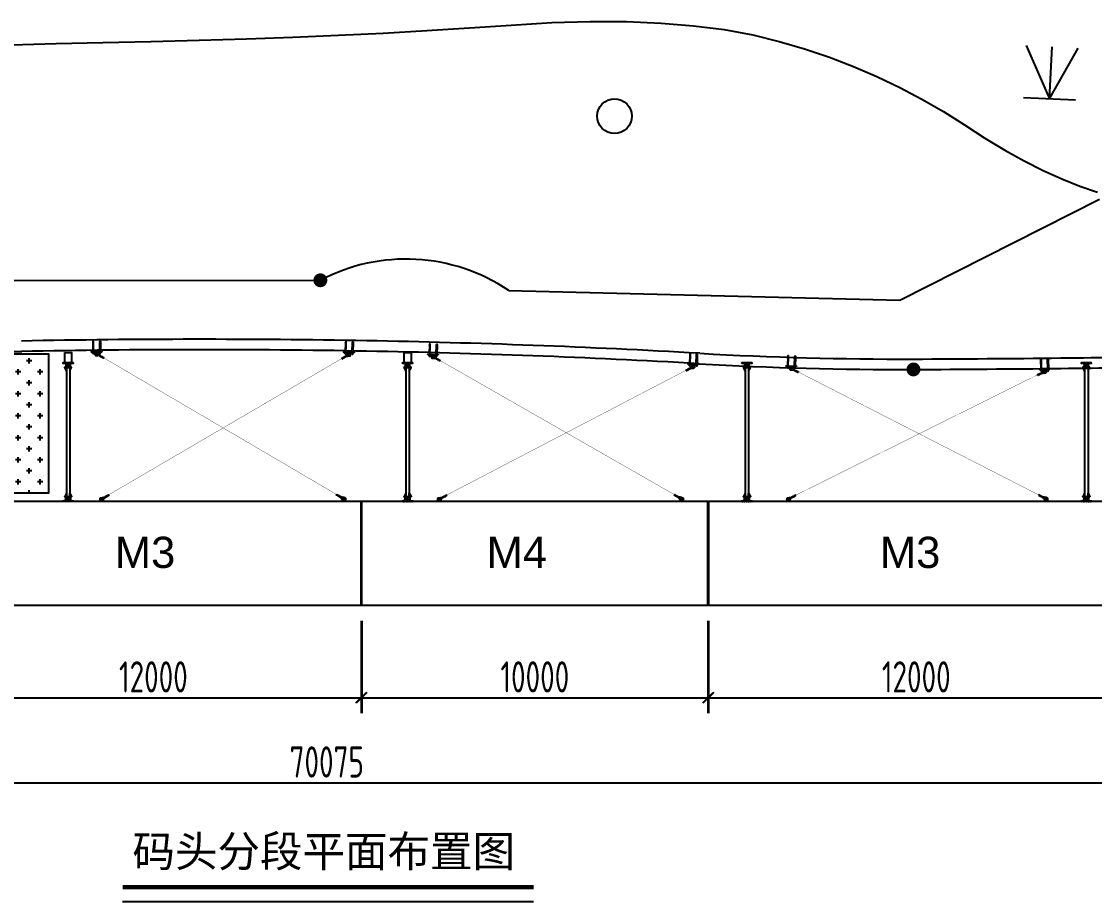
# Model space of a CAD drawing. Header units: millimetres. Extents: x 4 to 2106212, y -117026 to 198097.
# Drawn here: x 947622 to 978609, y 115255 to 140655 of the extents above; entities that cross this region are included whole.
import ezdxf
from ezdxf.enums import TextEntityAlignment as Align

# ---------------------------------------------------------------- set-up
doc = ezdxf.new("R2010")
doc.units = ezdxf.units.MM
for name, pattern in [('CENTER', [0.6, 0.375, -0.075, 0.075, -0.075]), ('DASHDOT2', [12.7, 6.35, -3.175, 0, -3.175]), ('DASHED2', [0.375, 0.25, -0.125])]:
    doc.linetypes.add(name, pattern=pattern)
for name, color, linetype in [('0 @ 1', 7, 'Continuous'), ('BS-Annectent', 115, 'Continuous'), ('HR-dimension', 9, 'Continuous'), ('HR-pontoon', 161, 'Continuous'), ('STEEL', 34, 'Continuous'), ('粗实线', 7, 'Continuous')]:
    doc.layers.add(name, color=color, linetype=linetype)
doc.layers.add('扣板', color=7, linetype='Continuous', lineweight=9)
doc.layers.add('文本', color=3, linetype='Continuous', lineweight=13)
doc.styles.add('Arial', font='arial.ttf')
doc.styles.add('hztxt', font='ros1.shx', dxfattribs={"width": 0.8, "bigfont": 'hztxt.shx'})
doc.linetypes.add('10422', pattern='A,2,[150,AAA.SHX,S=1,R=0,X=0,Y=1],2,[177,AAA.SHX,S=1,R=0,X=0,Y=0.8],1e-09', length=4)
doc.linetypes.add('444', pattern='A,4.5,[145,AAA.SHX,S=1,R=0,X=0,Y=1],4.5,-0.5,[146,AAA.SHX,S=1,R=0,X=0,Y=0],-0.5', length=10)
doc.dimstyles.new('DIM-300', dxfattribs={"dimscale": 300, "dimtxt": 3, "dimasz": 1, "dimexe": 1.5, "dimexo": 1.5, "dimgap": 0.5, "dimtad": 1, "dimdec": 0, "dimzin": 0, "dimdsep": 46, "dimtxsty": 'hztxt', "dimblk": 'OBLIQUE', "dimcen": 0, "dimdle": 1.5, "dimclrd": 9, "dimclre": 9, "dimclrt": 6, "dimadec": 0, "dimazin": 0, "dimtfac": 1, "dimtdec": 0, "dimtix": 1, "dimtofl": 0, "dimtmove": 2, "dimatfit": 0, "dimfxl": 5, "dimtolj": 1, "dimtzin": 0, "dimarcsym": 0})
pattern_1 = [(40.81217054, (-573818.8873, 176698.6793), (-1.452584633, 1.682112997), []), (130.81217054, (-573818.8873, 176698.6793), (-4.5872822625, 1.911641361), [5.55625, -3.33375])]
pattern_2 = [(40.81217054, (-578777.1463, 176555.198), (-1.452584633, 1.682112997), []), (130.81217054, (-578777.1463, 176555.198), (-4.5872822625, 1.911641361), [5.55625, -3.33375])]
pattern_3 = [(225, (43212.285, 45564.743), (4.49012806, -4.49012806), []), (225, (43207.795, 45564.743), (4.49012806, -4.49012806), [7.9375, -1.5875, 0, -1.5875])]
pattern_4 = [(225, (-344287.005, -129412.7357), (4.49012806, -4.49012806), []), (225, (-344291.495, -129412.7357), (4.49012806, -4.49012806), [7.9375, -1.5875, 0, -1.5875])]

# ---------------------------------------------------------------- blocks, each defined once
blk = doc.blocks.new('_Oblique')
at = {"color": 0, "linetype": 'ByBlock', "lineweight": -2}
blk.add_line((-0.5, -0.5), (0.5, 0.5), dxfattribs=at)
blk = doc.blocks.new('*D59')
at = {"color": 9, "lineweight": -2, "transparency": 16777216}
for p, q in [((945431, 123355), (945431, 120688)), ((957431, 123355), (957431, 120688)), ((944981, 121138), (957881, 121138))]:
    blk.add_line(p, q, dxfattribs=at)
at = {"layer": 'Defpoints', "color": 0, "transparency": 16777216}
for p in [(945431, 123805), (957431, 123805), (957431, 121138)]:
    blk.add_point(p, dxfattribs=at)
at = {"color": 9, "lineweight": -2, "transparency": 16777216, "xscale": 300, "yscale": 300, "zscale": 300, "rotation": 180}
blk.add_blockref('_Oblique', (945431, 121138), dxfattribs=at)
at = {"color": 9, "lineweight": -2, "transparency": 16777216, "xscale": 300, "yscale": 300, "zscale": 300}
blk.add_blockref('_Oblique', (957431, 121138), dxfattribs=at)
at = {"color": 6, "transparency": 16777216, "insert": (951431, 121738), "char_height": 900, "attachment_point": 5, "style": 'hztxt'}
blk.add_mtext('\\A1;12000', dxfattribs=at)
blk = doc.blocks.new('*D60')
at = {"color": 9, "lineweight": -2, "transparency": 16777216}
for p, q in [((957446, 123355), (957446, 120688)), ((967446, 123355), (967446, 120688)), ((956996, 121138), (967896, 121138))]:
    blk.add_line(p, q, dxfattribs=at)
at = {"layer": 'Defpoints', "color": 0, "transparency": 16777216}
for p in [(957446, 123805), (967446, 123805), (967446, 121138)]:
    blk.add_point(p, dxfattribs=at)
at = {"color": 9, "lineweight": -2, "transparency": 16777216, "xscale": 300, "yscale": 300, "zscale": 300, "rotation": 180}
blk.add_blockref('_Oblique', (957446, 121138), dxfattribs=at)
at = {"color": 9, "lineweight": -2, "transparency": 16777216, "xscale": 300, "yscale": 300, "zscale": 300}
blk.add_blockref('_Oblique', (967446, 121138), dxfattribs=at)
at = {"color": 6, "transparency": 16777216, "insert": (962446, 121738), "char_height": 900, "attachment_point": 5, "style": 'hztxt'}
blk.add_mtext('\\A1;10000', dxfattribs=at)
blk = doc.blocks.new('*D61')
at = {"color": 9, "lineweight": -2, "transparency": 16777216}
for p, q in [((967461, 123355), (967461, 120688)), ((979461, 123355), (979461, 120688)), ((967011, 121138), (979911, 121138))]:
    blk.add_line(p, q, dxfattribs=at)
at = {"layer": 'Defpoints', "color": 0, "transparency": 16777216}
for p in [(967461, 123805), (979461, 123805), (979461, 121138)]:
    blk.add_point(p, dxfattribs=at)
at = {"color": 9, "lineweight": -2, "transparency": 16777216, "xscale": 300, "yscale": 300, "zscale": 300, "rotation": 180}
blk.add_blockref('_Oblique', (967461, 121138), dxfattribs=at)
at = {"color": 9, "lineweight": -2, "transparency": 16777216, "xscale": 300, "yscale": 300, "zscale": 300}
blk.add_blockref('_Oblique', (979461, 121138), dxfattribs=at)
at = {"color": 6, "transparency": 16777216, "insert": (973461, 121738), "char_height": 900, "attachment_point": 5, "style": 'hztxt'}
blk.add_mtext('\\A1;12000', dxfattribs=at)
blk = doc.blocks.new('*D522')
at = {"color": 9, "lineweight": -2, "transparency": 16777216}
for p, q in [((921401, 123355), (921401, 118233)), ((991476, 123355), (991476, 118233)), ((920951, 118683), (991926, 118683))]:
    blk.add_line(p, q, dxfattribs=at)
at = {"layer": 'Defpoints', "color": 0, "transparency": 16777216}
for p in [(921401, 123805), (991476, 123805), (991476, 118683)]:
    blk.add_point(p, dxfattribs=at)
at = {"color": 9, "lineweight": -2, "transparency": 16777216, "xscale": 300, "yscale": 300, "zscale": 300, "rotation": 180}
blk.add_blockref('_Oblique', (921401, 118683), dxfattribs=at)
at = {"color": 9, "lineweight": -2, "transparency": 16777216, "xscale": 300, "yscale": 300, "zscale": 300}
blk.add_blockref('_Oblique', (991476, 118683), dxfattribs=at)
at = {"color": 6, "transparency": 16777216, "insert": (956438, 119283), "char_height": 900, "attachment_point": 5, "style": 'hztxt'}
blk.add_mtext('\\A1;70075', dxfattribs=at)
blk = doc.blocks.new('*U577')
h = blk.add_hatch()
h.set_pattern_fill('CROSS', color=252, scale=50, angle=90)
h.set_pattern_definition([(90, (-479955.5, -94961.22), (-317.5, 317.5), [158.75, -476.25]), (180, (-479876.12, -94881.85), (-317.5, -317.5), [158.75, -476.25])])
h.paths.add_polyline_path([(1500, 2000), (-1500, 2000), (-1500, -2000), (1500, -2000)])
at = {"layer": 'HR-pontoon'}
blk.add_lwpolyline([(-1500, -2000), (1500, -2000), (1500, 2000), (-1500, 2000)], close=True, dxfattribs=at)
blk = doc.blocks.new('*U578')
at = {"color": 0, "linetype": 'ByBlock', "lineweight": -2, "transparency": 16777216}
blk.add_blockref('*U577', (0, 0), dxfattribs=at)
blk = doc.blocks.new('支座')
at = {"layer": '扣板', "color": 7}
blk.add_line((13512, 4747, 0), (13512, 5047, 0), dxfattribs=at)
at = {"layer": '扣板', "color": 7, "elevation": 0}
for points in [[(13512, 4747), (13512, 5047), (13520, 5047), (13520, 4747)], [(13600, 4947), (13620, 4927), (13620, 4867), (13600, 4847), (13520, 4847), (13520, 4947)], [(13560, 4932), (13520, 4932), (13520, 4922), (13560, 4922)], [(13560, 4862), (13520, 4862), (13520, 4872), (13560, 4872)]]:
    blk.add_lwpolyline(points, close=True, dxfattribs=at)
at = {"layer": '扣板', "color": 7}
blk.add_circle((13575, 4897, 0), 25, dxfattribs=at)
blk = doc.blocks.new('A$C97f6d51a')
at = {"color": 1, "linetype": 'DASHDOT2'}
blk.add_line((0, 313), (0, -47), dxfattribs=at)
at = {"layer": 'BS-Annectent'}
for p, q in [((-10, 6), (9, 4)), ((-10, 2), (-6, 4)), ((-6, 1), (-10, 2)), ((-10, 2), (9, 1)), ((-9, 282), (-9, 282)), ((-9, 281), (-9, 282)), ((-9, 282), (-9, 282)), ((-9, 279), (-8, 279)), ((-8, 278), (-9, 279)), ((-9, 279), (-8, 278)), ((-9, 275), (-7, 276)), ((-6, 274), (-9, 275)), ((-9, 275), (-7, 275)), ((-9, 272), (-6, 274)), ((-6, 270), (-9, 272)), ((-9, 272), (-4, 272)), ((-9, 269), (9, 268)), ((-9, 266), (9, 265)), ((-9, 263), (9, 262)), ((-9, 260), (9, 258)), ((-9, 257), (9, 255)), ((-9, 253), (9, 252)), ((-9, 250), (9, 249)), ((-9, 247), (9, 246)), ((-9, 244), (9, 243)), ((-9, 241), (9, 240)), ((-9, 238), (9, 236)), ((-9, 235), (9, 233)), ((-9, 231), (9, 230)), ((-9, 228), (9, 227)), ((-9, 225), (9, 224)), ((-9, 222), (9, 221)), ((-9, 219), (9, 218)), ((-9, 216), (9, 215)), ((-9, 213), (9, 211)), ((-9, 209), (9, 208)), ((-9, 206), (9, 205)), ((-9, 203), (9, 202)), ((-9, 200), (9, 199)), ((-9, 197), (9, 196)), ((-9, 194), (9, 193)), ((-9, 191), (9, 189)), ((-9, 188), (9, 186)), ((-9, 184), (9, 183)), ((-9, 181), (9, 180)), ((-9, 178), (9, 177)), ((-9, 175), (9, 174)), ((-9, 172), (9, 171)), ((-9, 169), (9, 167)), ((-9, 166), (9, 164)), ((-9, 162), (9, 161)), ((-9, 159), (9, 158)), ((-9, 156), (9, 155)), ((-9, 153), (9, 152)), ((-9, 150), (9, 149)), ((-9, 147), (9, 146)), ((-9, 144), (9, 142)), ((-9, 140), (9, 139)), ((-9, 137), (9, 136)), ((-9, 134), (9, 133)), ((-9, 131), (9, 130)), ((-9, 128), (9, 127)), ((-9, 125), (9, 124)), ((-9, 122), (9, 120)), ((-9, 119), (9, 117)), ((-9, 115), (9, 114)), ((-9, 112), (9, 111)), ((-9, 109), (9, 108)), ((-9, 106), (9, 105)), ((-9, 103), (9, 102)), ((-9, 100), (9, 98)), ((-9, 97), (9, 95)), ((-9, 93), (9, 92)), ((-9, 90), (9, 89)), ((-9, 87), (9, 86)), ((-9, 84), (9, 83)), ((-9, 81), (9, 80)), ((-9, 78), (9, 76)), ((-9, 75), (9, 73)), ((-9, 71), (9, 70)), ((-9, 68), (9, 67)), ((-9, 65), (9, 64)), ((-9, 62), (9, 61)), ((-9, 59), (9, 58)), ((-9, 56), (9, 55)), ((-9, 53), (9, 51)), ((-9, 49), (9, 48)), ((-9, 46), (9, 45)), ((-9, 43), (9, 42)), ((-9, 40), (9, 39)), ((-9, 37), (9, 36)), ((-9, 34), (9, 33)), ((-9, 31), (9, 29)), ((-9, 28), (9, 26)), ((-9, 24), (9, 23)), ((-9, 21), (9, 20)), ((-9, 18), (9, 17)), ((-9, 15), (9, 14)), ((-9, 12), (9, 11)), ((-9, 9), (9, 7)), ((-8, 0), (-6, 1)), ((-6, 274), (-6, 274)), ((-6, 274), (-6, 274)), ((-6, 274), (-6, 274)), ((-6, 274), (-6, 274)), ((-6, 274), (-6, 274)), ((6, 270), (-6, 270)), ((6, 147), (-6, 148)), ((6, 116), (-6, 117)), ((6, 3), (-6, 4)), ((2, 0), (-6, 1)), ((4, 271), (9, 271)), ((6, 273), (5, 273)), ((6, 273), (5, 273)), ((6, 273), (9, 274)), ((6, 274), (9, 274)), ((9, 271), (6, 273)), ((6, 270), (9, 271)), ((6, 147), (9, 149)), ((9, 1), (6, 3)), ((7, 276), (9, 277)), ((9, 274), (7, 275)), ((7, 0), (9, 1)), ((9, 277), (8, 278)), ((8, 277), (9, 277)), ((9, 280), (9, 281)), ((9, 280), (9, 280)), ((9, 280), (9, 280)), ((-16, -24), (-16, -11)), ((12, -9), (-12, -9)), ((12, -27), (-12, -27)), ((-9, -29), (-6, -28)), ((-6, -31), (-9, -29)), ((9, -30), (-9, -29)), ((-9, -32), (-6, -31)), ((-6, -34), (-9, -32)), ((9, -33), (-9, -32)), ((-9, -35), (-6, -34)), ((-6, -37), (-9, -35)), ((9, -37), (-9, -35)), ((-9, -38), (-6, -37)), ((-6, -40), (-9, -38)), ((9, -40), (-9, -38)), ((-8, -24), (-8, -11)), ((-6, -28), (-8, -27)), ((-7, -40), (-7, -43)), ((6, -29), (-6, -28)), ((6, -29), (-6, -28)), ((6, -32), (-6, -31)), ((6, -32), (-6, -31)), ((6, -35), (-6, -34)), ((6, -38), (-6, -37)), ((6, -38), (-6, -37)), ((6, -41), (-6, -40)), ((-5, -44), (5, -44)), ((-4, -40), (-4, -43)), ((-2, -9), (0, -4)), ((9, -27), (-1, -27)), ((0, -9), (2, -4)), ((4, -41), (4, -43)), ((6, -29), (9, -27)), ((9, -30), (6, -29)), ((6, -32), (9, -30)), ((9, -33), (6, -32)), ((6, -35), (9, -33)), ((9, -37), (6, -35)), ((6, -38), (9, -37)), ((9, -40), (6, -38)), ((6, -41), (9, -40)), ((7, -41), (7, -43)), ((8, -24), (8, -11)), ((9, -27), (8, -27)), ((16, -24), (16, -11))]:
    blk.add_line(p, q, dxfattribs=at)
for points in [[(-19, -4), (-19, 0), (19, 0), (19, -4)], [(-15, -9), (15, -9), (15, -4), (-15, -4)]]:
    blk.add_lwpolyline(points, close=True, dxfattribs=at)
blk.add_lwpolyline([(10, 0), (10, 300), (0, 306), (-10, 300), (-10, 0)], dxfattribs=at)
for points in [[(16, -11, 0.612824), (8, -11, 0.305874), (-8, -11, 0.612824), (-16, -11)], [(16, -24, -0.612824), (8, -24, -0.305874), (-8, -24, -0.612824), (-16, -24)], [(-7, -43, 0.516475), (-4, -43, 0.258238), (4, -43, 0.516475), (7, -43)]]:
    blk.add_lwpolyline(points, format="xyb", dxfattribs=at)
blk = doc.blocks.new('A$Ce460a15a')
at = {"layer": 'STEEL', "color": 22}
for points in [[(12, 150), (12, -150), (0, -150), (0, 150)], [(92, -50), (112, -30), (112, 30), (92, 50), (12, 50), (12, -50)], [(52, 35), (12, 35), (12, 25), (52, 25)], [(52, -35), (12, -35), (12, -25), (52, -25)]]:
    blk.add_lwpolyline(points, close=True, dxfattribs=at)
blk.add_circle((67, 0), 25, dxfattribs=at)
at = {"layer": 'HR-dimension', "xscale": -1, "rotation": 90}
blk.add_blockref('A$C97f6d51a', (12, 100), dxfattribs=at)
at = {"layer": 'HR-dimension', "rotation": 90.00000000000001}
blk.add_blockref('A$C97f6d51a', (12, -100), dxfattribs=at)
blk = doc.blocks.new('*U10')
at = {"color": 7, "linetype": 'Continuous', "lineweight": 15}
for p, q in [((-9, 9), (-10, 8)), ((-10, 8), (-10, 1)), ((-10, 1), (-9, 0)), ((-9, 9), (9, 9)), ((-9, 0), (9, 0)), ((-5, 8), (-5, 1)), ((5, 8), (5, 1)), ((10, 8), (9, 9)), ((9, 0), (10, 1)), ((10, 8), (10, 1))]:
    blk.add_line(p, q, dxfattribs=at)
for centre, start, end in [((0, -8), 72.4233, 107.5767), ((0, 17), 252.4233, 287.5767)]:
    blk.add_arc(centre, 17.2, start, end, dxfattribs=at)
for points, knots in [([(-10, 8), (-10, 9), (-9, 9), (-8, 9), (-7, 9), (-6, 9), (-6, 9), (-5, 8)], [0, 0, 0, 0, 0.264534, 0.399289, 0.53507, 0.765405, 1, 1, 1, 1]), ([(-5, 1), (-6, 1), (-6, 0), (-7, 0), (-8, 0), (-9, 0), (-10, 1), (-10, 1)], [0, 0, 0, 0, 0.264534, 0.399289, 0.53507, 0.765405, 1, 1, 1, 1]), ([(5, 8), (6, 9), (6, 9), (7, 9), (8, 9), (9, 9), (10, 9), (10, 8)], [0, 0, 0, 0, 0.264536, 0.399814, 0.535067, 0.765403, 1, 1, 1, 1]), ([(10, 1), (10, 1), (9, 0), (8, 0), (7, 0), (6, 0), (6, 1), (5, 1)], [0, 0, 0, 0, 0.264536, 0.399814, 0.535067, 0.765403, 1, 1, 1, 1])]:
    blk.add_open_spline(points, degree=3, knots=knots, dxfattribs=at)
blk = doc.blocks.new('A$C72EA2C7E')
blk.add_line((-8, -6), (8, -6))
at = {"color": 7, "linetype": 'Continuous', "lineweight": 15}
for p, q in [((-5, -40), (-5, -6)), ((-4, -41), (-5, -40)), ((5, -40), (-5, -40)), ((-4, -41), (5, -41)), ((5, -6), (5, -40)), ((5, -40), (5, -41))]:
    blk.add_line(p, q, dxfattribs=at)
at = {"color": 7, "linetype": 'Continuous', "lineweight": 0}
for p, q in [((-4, -41), (-4, -6)), ((5, -41), (5, -6))]:
    blk.add_line(p, q, dxfattribs=at)
blk.add_arc((0, -8), 8, 17.4862, 162.5138)
at = {"extrusion": (0, 0, -1), "xscale": 0.9999974999999999, "yscale": 0.9999974999999999, "zscale": -0.9999974999999999}
blk.add_blockref('*U10', (0, -39), dxfattribs=at)
blk = doc.blocks.new('*U1978')
h = blk.add_hatch(color=1)
h.dxf.hatch_style = 1
h.paths.add_polyline_path([(3382, 2191), (3473, 2218, 1.447528), (3428, 2281), (3373, 2204)])
h.paths.add_polyline_path([(3389, 2205), (3388, 2206), (3398, 2220), (3395, 2222), (3434, 2277, -1.452111), (3471, 2226), (3406, 2207), (3405, 2210)], flags=16)
h = blk.add_hatch()
h.set_pattern_fill('ANSI38', color=253, scale=0.7, angle=-4.1878)
h.set_pattern_definition(pattern_2)
h.paths.add_polyline_path([(3404, 2213), (3406, 2207), (3471, 2226, 1.452111), (3434, 2277), (3395, 2222), (3398, 2220), (3401, 2218), (3440, 2273, -1.452111), (3469, 2232)])
h = blk.add_hatch(color=1)
h.dxf.hatch_style = 1
h.paths.add_polyline_path([(-3373, -2204), (-3429, -2283, -1.406258), (-3473, -2218), (-3382, -2191)])
h.paths.add_polyline_path([(-3405, -2210), (-3406, -2207), (-3471, -2226, 1.406258), (-3435, -2278), (-3395, -2222), (-3388, -2205)], flags=16)
h = blk.add_hatch()
h.set_pattern_fill('ANSI38', color=253, scale=0.7, angle=-4.1878)
h.set_pattern_definition(pattern_1)
h.paths.add_polyline_path([(-3401, -2218), (-3395, -2222), (-3434, -2277, -1.452111), (-3471, -2226), (-3406, -2207), (-3405, -2210), (-3404, -2213), (-3469, -2232, 1.452111), (-3440, -2273)])
blk.add_line((3379, 2205), (3379, 2195))
at = {"color": 1, "linetype": 'DASHED2'}
blk.add_line((3483, 2289), (3493, 2274), dxfattribs=at)
at = {"color": 1, "const_width": 8.4}
for points in [[(3380, 2206), (-3393, -2203)], [(3386, 2200), (3251, 2112)], [(-3388, -2209), (-3246, -2117)]]:
    blk.add_lwpolyline(points, dxfattribs=at)
at = {"color": 1}
for points in [[(3382, 2191), (3473, 2218, 1.447528), (3428, 2281), (3373, 2204)], [(3398, 2220), (3388, 2206), (3389, 2205), (3405, 2210), (3406, 2207), (3471, 2226, 1.452111), (3434, 2277), (3395, 2222)], [(-3373, -2204), (-3428, -2281, -1.447528), (-3473, -2218), (-3382, -2191)], [(-3405, -2210), (-3389, -2205), (-3388, -2206), (-3398, -2220), (-3395, -2222), (-3434, -2277, -1.452111), (-3471, -2226), (-3406, -2207)]]:
    blk.add_lwpolyline(points, format="xyb", close=True, dxfattribs=at)
for points in [[(3379, 2195), (3472, 2222, 1.449849), (3431, 2279), (3379, 2205)], [(3406, 2207), (3471, 2226, 1.452111), (3434, 2277), (3395, 2222)], [(3406, 2207), (3471, 2226, 1.452111), (3434, 2277), (3395, 2222)], [(-3376, -2200), (-3431, -2279, -1.449849), (-3472, -2222), (-3384, -2197)], [(-3395, -2222), (-3434, -2277, -1.452111), (-3471, -2226), (-3406, -2207)], [(-3395, -2222), (-3434, -2277, -1.452111), (-3471, -2226), (-3406, -2207)]]:
    blk.add_lwpolyline(points, format="xyb")
for points in [[(3401, 2218), (3440, 2273, -1.452111), (3469, 2232), (3404, 2213), (3406, 2207), (3471, 2226, 1.452111), (3434, 2277), (3395, 2222)], [(-3404, -2213), (-3469, -2232, 1.452111), (-3440, -2273), (-3401, -2218), (-3395, -2222), (-3434, -2277, -1.452111), (-3471, -2226), (-3406, -2207)]]:
    blk.add_lwpolyline(points, format="xyb", close=True)
at = {"color": 252}
for points in [[(3401, 2218), (3440, 2273, -1.452111), (3469, 2232), (3404, 2213), (3406, 2207), (3471, 2226, 1.452111), (3434, 2277), (3395, 2222)], [(-3404, -2213), (-3469, -2232, 1.452111), (-3440, -2273), (-3401, -2218), (-3395, -2222), (-3434, -2277, -1.452111), (-3471, -2226), (-3406, -2207)]]:
    blk.add_lwpolyline(points, format="xyb", close=True, dxfattribs=at)
at = {"xscale": 0.6999999999999998, "yscale": 0.6999999999999998, "zscale": 0.6999999999999998, "rotation": 213.1298866380289}
for p in [(3315, 2143), (3345, 2163), (3376, 2183), (3284, 2123), (-3329, -2181), (-3299, -2161), (-3267, -2141), (-3360, -2201)]:
    blk.add_blockref('A$C72EA2C7E', p, dxfattribs=at)
blk = doc.blocks.new('*U1979')
at = {"color": 0, "linetype": 'ByBlock', "lineweight": -2, "transparency": 16777216}
blk.add_blockref('*U1978', (0, 0), dxfattribs=at)
blk = doc.blocks.new('*U1980')
h = blk.add_hatch(color=1)
h.dxf.hatch_style = 1
h.paths.add_polyline_path([(3382, 2191), (3473, 2218, 1.447528), (3428, 2281), (3373, 2204)])
h.paths.add_polyline_path([(3389, 2205), (3388, 2206), (3398, 2220), (3395, 2222), (3434, 2277, -1.452111), (3471, 2226), (3406, 2207), (3405, 2210)], flags=16)
h = blk.add_hatch()
h.set_pattern_fill('ANSI38', color=253, scale=0.7, angle=-4.1878)
h.set_pattern_definition(pattern_2)
h.paths.add_polyline_path([(3404, 2213), (3406, 2207), (3471, 2226, 1.452111), (3434, 2277), (3395, 2222), (3398, 2220), (3401, 2218), (3440, 2273, -1.452111), (3469, 2232)])
h = blk.add_hatch(color=1)
h.dxf.hatch_style = 1
h.paths.add_polyline_path([(-3373, -2204), (-3429, -2283, -1.406258), (-3473, -2218), (-3382, -2191)])
h.paths.add_polyline_path([(-3405, -2210), (-3406, -2207), (-3471, -2226, 1.406258), (-3435, -2278), (-3395, -2222), (-3388, -2205)], flags=16)
h = blk.add_hatch()
h.set_pattern_fill('ANSI38', color=253, scale=0.7, angle=-4.1878)
h.set_pattern_definition(pattern_1)
h.paths.add_polyline_path([(-3401, -2218), (-3395, -2222), (-3434, -2277, -1.452111), (-3471, -2226), (-3406, -2207), (-3405, -2210), (-3404, -2213), (-3469, -2232, 1.452111), (-3440, -2273)])
blk.add_line((3379, 2205), (3379, 2195))
at = {"color": 1, "linetype": 'DASHED2'}
blk.add_line((3483, 2289), (3493, 2274), dxfattribs=at)
at = {"color": 1, "const_width": 8.4}
for points in [[(3380, 2206), (-3393, -2203)], [(3386, 2200), (3251, 2112)], [(-3388, -2209), (-3246, -2117)]]:
    blk.add_lwpolyline(points, dxfattribs=at)
at = {"color": 1}
for points in [[(3382, 2191), (3473, 2218, 1.447528), (3428, 2281), (3373, 2204)], [(3398, 2220), (3388, 2206), (3389, 2205), (3405, 2210), (3406, 2207), (3471, 2226, 1.452111), (3434, 2277), (3395, 2222)], [(-3373, -2204), (-3428, -2281, -1.447528), (-3473, -2218), (-3382, -2191)], [(-3405, -2210), (-3389, -2205), (-3388, -2206), (-3398, -2220), (-3395, -2222), (-3434, -2277, -1.452111), (-3471, -2226), (-3406, -2207)]]:
    blk.add_lwpolyline(points, format="xyb", close=True, dxfattribs=at)
for points in [[(3379, 2195), (3472, 2222, 1.449849), (3431, 2279), (3379, 2205)], [(3406, 2207), (3471, 2226, 1.452111), (3434, 2277), (3395, 2222)], [(3406, 2207), (3471, 2226, 1.452111), (3434, 2277), (3395, 2222)], [(-3376, -2200), (-3431, -2279, -1.449849), (-3472, -2222), (-3384, -2197)], [(-3395, -2222), (-3434, -2277, -1.452111), (-3471, -2226), (-3406, -2207)], [(-3395, -2222), (-3434, -2277, -1.452111), (-3471, -2226), (-3406, -2207)]]:
    blk.add_lwpolyline(points, format="xyb")
for points in [[(3401, 2218), (3440, 2273, -1.452111), (3469, 2232), (3404, 2213), (3406, 2207), (3471, 2226, 1.452111), (3434, 2277), (3395, 2222)], [(-3404, -2213), (-3469, -2232, 1.452111), (-3440, -2273), (-3401, -2218), (-3395, -2222), (-3434, -2277, -1.452111), (-3471, -2226), (-3406, -2207)]]:
    blk.add_lwpolyline(points, format="xyb", close=True)
at = {"color": 252}
for points in [[(3401, 2218), (3440, 2273, -1.452111), (3469, 2232), (3404, 2213), (3406, 2207), (3471, 2226, 1.452111), (3434, 2277), (3395, 2222)], [(-3404, -2213), (-3469, -2232, 1.452111), (-3440, -2273), (-3401, -2218), (-3395, -2222), (-3434, -2277, -1.452111), (-3471, -2226), (-3406, -2207)]]:
    blk.add_lwpolyline(points, format="xyb", close=True, dxfattribs=at)
at = {"xscale": 0.6999999999999998, "yscale": 0.6999999999999998, "zscale": 0.6999999999999998, "rotation": 213.1298866380289}
for p in [(3315, 2143), (3345, 2163), (3376, 2183), (3284, 2123), (-3329, -2181), (-3299, -2161), (-3267, -2141), (-3360, -2201)]:
    blk.add_blockref('A$C72EA2C7E', p, dxfattribs=at)
blk = doc.blocks.new('*U1981')
at = {"color": 0, "linetype": 'ByBlock', "lineweight": -2, "transparency": 16777216}
blk.add_blockref('*U1980', (0, 0), dxfattribs=at)
blk = doc.blocks.new('*U1986')
h = blk.add_hatch(color=1)
h.dxf.hatch_style = 1
h.paths.add_polyline_path([(3382, 2191), (3473, 2218, 1.447528), (3428, 2281), (3373, 2204)])
h.paths.add_polyline_path([(3389, 2205), (3388, 2206), (3398, 2220), (3395, 2222), (3434, 2277, -1.452111), (3471, 2226), (3406, 2207), (3405, 2210)], flags=16)
h = blk.add_hatch()
h.set_pattern_fill('ANSI38', color=253, scale=0.7, angle=-4.1878)
h.set_pattern_definition(pattern_2)
h.paths.add_polyline_path([(3404, 2213), (3406, 2207), (3471, 2226, 1.452111), (3434, 2277), (3395, 2222), (3398, 2220), (3401, 2218), (3440, 2273, -1.452111), (3469, 2232)])
h = blk.add_hatch(color=1)
h.dxf.hatch_style = 1
h.paths.add_polyline_path([(-3373, -2204), (-3429, -2283, -1.406258), (-3473, -2218), (-3382, -2191)])
h.paths.add_polyline_path([(-3405, -2210), (-3406, -2207), (-3471, -2226, 1.406258), (-3435, -2278), (-3395, -2222), (-3388, -2205)], flags=16)
h = blk.add_hatch()
h.set_pattern_fill('ANSI38', color=253, scale=0.7, angle=-4.1878)
h.set_pattern_definition(pattern_1)
h.paths.add_polyline_path([(-3401, -2218), (-3395, -2222), (-3434, -2277, -1.452111), (-3471, -2226), (-3406, -2207), (-3405, -2210), (-3404, -2213), (-3469, -2232, 1.452111), (-3440, -2273)])
blk.add_line((3379, 2205), (3379, 2195))
at = {"color": 1, "linetype": 'DASHED2'}
blk.add_line((3483, 2289), (3493, 2274), dxfattribs=at)
at = {"color": 1, "const_width": 8.4}
for points in [[(3380, 2206), (-3393, -2203)], [(3386, 2200), (3251, 2112)], [(-3388, -2209), (-3246, -2117)]]:
    blk.add_lwpolyline(points, dxfattribs=at)
at = {"color": 1}
for points in [[(3382, 2191), (3473, 2218, 1.447528), (3428, 2281), (3373, 2204)], [(3398, 2220), (3388, 2206), (3389, 2205), (3405, 2210), (3406, 2207), (3471, 2226, 1.452111), (3434, 2277), (3395, 2222)], [(-3373, -2204), (-3428, -2281, -1.447528), (-3473, -2218), (-3382, -2191)], [(-3405, -2210), (-3389, -2205), (-3388, -2206), (-3398, -2220), (-3395, -2222), (-3434, -2277, -1.452111), (-3471, -2226), (-3406, -2207)]]:
    blk.add_lwpolyline(points, format="xyb", close=True, dxfattribs=at)
for points in [[(3379, 2195), (3472, 2222, 1.449849), (3431, 2279), (3379, 2205)], [(3406, 2207), (3471, 2226, 1.452111), (3434, 2277), (3395, 2222)], [(3406, 2207), (3471, 2226, 1.452111), (3434, 2277), (3395, 2222)], [(-3376, -2200), (-3431, -2279, -1.449849), (-3472, -2222), (-3384, -2197)], [(-3395, -2222), (-3434, -2277, -1.452111), (-3471, -2226), (-3406, -2207)], [(-3395, -2222), (-3434, -2277, -1.452111), (-3471, -2226), (-3406, -2207)]]:
    blk.add_lwpolyline(points, format="xyb")
for points in [[(3401, 2218), (3440, 2273, -1.452111), (3469, 2232), (3404, 2213), (3406, 2207), (3471, 2226, 1.452111), (3434, 2277), (3395, 2222)], [(-3404, -2213), (-3469, -2232, 1.452111), (-3440, -2273), (-3401, -2218), (-3395, -2222), (-3434, -2277, -1.452111), (-3471, -2226), (-3406, -2207)]]:
    blk.add_lwpolyline(points, format="xyb", close=True)
at = {"color": 252}
for points in [[(3401, 2218), (3440, 2273, -1.452111), (3469, 2232), (3404, 2213), (3406, 2207), (3471, 2226, 1.452111), (3434, 2277), (3395, 2222)], [(-3404, -2213), (-3469, -2232, 1.452111), (-3440, -2273), (-3401, -2218), (-3395, -2222), (-3434, -2277, -1.452111), (-3471, -2226), (-3406, -2207)]]:
    blk.add_lwpolyline(points, format="xyb", close=True, dxfattribs=at)
at = {"xscale": 0.6999999999999998, "yscale": 0.6999999999999998, "zscale": 0.6999999999999998, "rotation": 213.1298866380289}
for p in [(3315, 2143), (3345, 2163), (3376, 2183), (3284, 2123), (-3329, -2181), (-3299, -2161), (-3267, -2141), (-3360, -2201)]:
    blk.add_blockref('A$C72EA2C7E', p, dxfattribs=at)
blk = doc.blocks.new('*U1987')
at = {"color": 0, "linetype": 'ByBlock', "lineweight": -2, "transparency": 16777216}
blk.add_blockref('*U1986', (0, 0), dxfattribs=at)
blk = doc.blocks.new('*U1982')
h = blk.add_hatch(color=1)
h.dxf.hatch_style = 1
h.paths.add_polyline_path([(3382, 2191), (3473, 2218, 1.447528), (3428, 2281), (3373, 2204)])
h.paths.add_polyline_path([(3389, 2205), (3388, 2206), (3398, 2220), (3395, 2222), (3434, 2277, -1.452111), (3471, 2226), (3406, 2207), (3405, 2210)], flags=16)
h = blk.add_hatch()
h.set_pattern_fill('ANSI38', color=253, scale=0.7, angle=-4.1878)
h.set_pattern_definition(pattern_2)
h.paths.add_polyline_path([(3404, 2213), (3406, 2207), (3471, 2226, 1.452111), (3434, 2277), (3395, 2222), (3398, 2220), (3401, 2218), (3440, 2273, -1.452111), (3469, 2232)])
h = blk.add_hatch(color=1)
h.dxf.hatch_style = 1
h.paths.add_polyline_path([(-3373, -2204), (-3429, -2283, -1.406258), (-3473, -2218), (-3382, -2191)])
h.paths.add_polyline_path([(-3405, -2210), (-3406, -2207), (-3471, -2226, 1.406258), (-3435, -2278), (-3395, -2222), (-3388, -2205)], flags=16)
h = blk.add_hatch()
h.set_pattern_fill('ANSI38', color=253, scale=0.7, angle=-4.1878)
h.set_pattern_definition(pattern_1)
h.paths.add_polyline_path([(-3401, -2218), (-3395, -2222), (-3434, -2277, -1.452111), (-3471, -2226), (-3406, -2207), (-3405, -2210), (-3404, -2213), (-3469, -2232, 1.452111), (-3440, -2273)])
blk.add_line((3379, 2205), (3379, 2195))
at = {"color": 1, "linetype": 'DASHED2'}
blk.add_line((3483, 2289), (3493, 2274), dxfattribs=at)
at = {"color": 1, "const_width": 8.4}
for points in [[(3380, 2206), (-3393, -2203)], [(3386, 2200), (3251, 2112)], [(-3388, -2209), (-3246, -2117)]]:
    blk.add_lwpolyline(points, dxfattribs=at)
at = {"color": 1}
for points in [[(3382, 2191), (3473, 2218, 1.447528), (3428, 2281), (3373, 2204)], [(3398, 2220), (3388, 2206), (3389, 2205), (3405, 2210), (3406, 2207), (3471, 2226, 1.452111), (3434, 2277), (3395, 2222)], [(-3373, -2204), (-3428, -2281, -1.447528), (-3473, -2218), (-3382, -2191)], [(-3405, -2210), (-3389, -2205), (-3388, -2206), (-3398, -2220), (-3395, -2222), (-3434, -2277, -1.452111), (-3471, -2226), (-3406, -2207)]]:
    blk.add_lwpolyline(points, format="xyb", close=True, dxfattribs=at)
for points in [[(3379, 2195), (3472, 2222, 1.449849), (3431, 2279), (3379, 2205)], [(3406, 2207), (3471, 2226, 1.452111), (3434, 2277), (3395, 2222)], [(3406, 2207), (3471, 2226, 1.452111), (3434, 2277), (3395, 2222)], [(-3376, -2200), (-3431, -2279, -1.449849), (-3472, -2222), (-3384, -2197)], [(-3395, -2222), (-3434, -2277, -1.452111), (-3471, -2226), (-3406, -2207)], [(-3395, -2222), (-3434, -2277, -1.452111), (-3471, -2226), (-3406, -2207)]]:
    blk.add_lwpolyline(points, format="xyb")
for points in [[(3401, 2218), (3440, 2273, -1.452111), (3469, 2232), (3404, 2213), (3406, 2207), (3471, 2226, 1.452111), (3434, 2277), (3395, 2222)], [(-3404, -2213), (-3469, -2232, 1.452111), (-3440, -2273), (-3401, -2218), (-3395, -2222), (-3434, -2277, -1.452111), (-3471, -2226), (-3406, -2207)]]:
    blk.add_lwpolyline(points, format="xyb", close=True)
at = {"color": 252}
for points in [[(3401, 2218), (3440, 2273, -1.452111), (3469, 2232), (3404, 2213), (3406, 2207), (3471, 2226, 1.452111), (3434, 2277), (3395, 2222)], [(-3404, -2213), (-3469, -2232, 1.452111), (-3440, -2273), (-3401, -2218), (-3395, -2222), (-3434, -2277, -1.452111), (-3471, -2226), (-3406, -2207)]]:
    blk.add_lwpolyline(points, format="xyb", close=True, dxfattribs=at)
at = {"xscale": 0.6999999999999998, "yscale": 0.6999999999999998, "zscale": 0.6999999999999998, "rotation": 213.1298866380289}
for p in [(3315, 2143), (3345, 2163), (3376, 2183), (3284, 2123), (-3329, -2181), (-3299, -2161), (-3267, -2141), (-3360, -2201)]:
    blk.add_blockref('A$C72EA2C7E', p, dxfattribs=at)
blk = doc.blocks.new('*U1985')
at = {"color": 0, "linetype": 'ByBlock', "lineweight": -2, "transparency": 16777216}
blk.add_blockref('*U1982', (0, 0), dxfattribs=at)
blk = doc.blocks.new('*U1976')
h = blk.add_hatch(color=1)
h.dxf.hatch_style = 1
h.paths.add_polyline_path([(3382, 2191), (3473, 2218, 1.447528), (3428, 2281), (3373, 2204)])
h.paths.add_polyline_path([(3389, 2205), (3388, 2206), (3398, 2220), (3395, 2222), (3434, 2277, -1.452111), (3471, 2226), (3406, 2207), (3405, 2210)], flags=16)
h = blk.add_hatch()
h.set_pattern_fill('ANSI38', color=253, scale=0.7, angle=-4.1878)
h.set_pattern_definition(pattern_2)
h.paths.add_polyline_path([(3404, 2213), (3406, 2207), (3471, 2226, 1.452111), (3434, 2277), (3395, 2222), (3398, 2220), (3401, 2218), (3440, 2273, -1.452111), (3469, 2232)])
h = blk.add_hatch(color=1)
h.dxf.hatch_style = 1
h.paths.add_polyline_path([(-3373, -2204), (-3429, -2283, -1.406258), (-3473, -2218), (-3382, -2191)])
h.paths.add_polyline_path([(-3405, -2210), (-3406, -2207), (-3471, -2226, 1.406258), (-3435, -2278), (-3395, -2222), (-3388, -2205)], flags=16)
h = blk.add_hatch()
h.set_pattern_fill('ANSI38', color=253, scale=0.7, angle=-4.1878)
h.set_pattern_definition(pattern_1)
h.paths.add_polyline_path([(-3401, -2218), (-3395, -2222), (-3434, -2277, -1.452111), (-3471, -2226), (-3406, -2207), (-3405, -2210), (-3404, -2213), (-3469, -2232, 1.452111), (-3440, -2273)])
blk.add_line((3379, 2205), (3379, 2195))
at = {"color": 1, "linetype": 'DASHED2'}
blk.add_line((3483, 2289), (3493, 2274), dxfattribs=at)
at = {"color": 1, "const_width": 8.4}
for points in [[(3380, 2206), (-3393, -2203)], [(3386, 2200), (3251, 2112)], [(-3388, -2209), (-3246, -2117)]]:
    blk.add_lwpolyline(points, dxfattribs=at)
at = {"color": 1}
for points in [[(3382, 2191), (3473, 2218, 1.447528), (3428, 2281), (3373, 2204)], [(3398, 2220), (3388, 2206), (3389, 2205), (3405, 2210), (3406, 2207), (3471, 2226, 1.452111), (3434, 2277), (3395, 2222)], [(-3373, -2204), (-3428, -2281, -1.447528), (-3473, -2218), (-3382, -2191)], [(-3405, -2210), (-3389, -2205), (-3388, -2206), (-3398, -2220), (-3395, -2222), (-3434, -2277, -1.452111), (-3471, -2226), (-3406, -2207)]]:
    blk.add_lwpolyline(points, format="xyb", close=True, dxfattribs=at)
for points in [[(3379, 2195), (3472, 2222, 1.449849), (3431, 2279), (3379, 2205)], [(3406, 2207), (3471, 2226, 1.452111), (3434, 2277), (3395, 2222)], [(3406, 2207), (3471, 2226, 1.452111), (3434, 2277), (3395, 2222)], [(-3376, -2200), (-3431, -2279, -1.449849), (-3472, -2222), (-3384, -2197)], [(-3395, -2222), (-3434, -2277, -1.452111), (-3471, -2226), (-3406, -2207)], [(-3395, -2222), (-3434, -2277, -1.452111), (-3471, -2226), (-3406, -2207)]]:
    blk.add_lwpolyline(points, format="xyb")
for points in [[(3401, 2218), (3440, 2273, -1.452111), (3469, 2232), (3404, 2213), (3406, 2207), (3471, 2226, 1.452111), (3434, 2277), (3395, 2222)], [(-3404, -2213), (-3469, -2232, 1.452111), (-3440, -2273), (-3401, -2218), (-3395, -2222), (-3434, -2277, -1.452111), (-3471, -2226), (-3406, -2207)]]:
    blk.add_lwpolyline(points, format="xyb", close=True)
at = {"color": 252}
for points in [[(3401, 2218), (3440, 2273, -1.452111), (3469, 2232), (3404, 2213), (3406, 2207), (3471, 2226, 1.452111), (3434, 2277), (3395, 2222)], [(-3404, -2213), (-3469, -2232, 1.452111), (-3440, -2273), (-3401, -2218), (-3395, -2222), (-3434, -2277, -1.452111), (-3471, -2226), (-3406, -2207)]]:
    blk.add_lwpolyline(points, format="xyb", close=True, dxfattribs=at)
at = {"xscale": 0.6999999999999998, "yscale": 0.6999999999999998, "zscale": 0.6999999999999998, "rotation": 213.1298866380289}
for p in [(3315, 2143), (3345, 2163), (3376, 2183), (3284, 2123), (-3329, -2181), (-3299, -2161), (-3267, -2141), (-3360, -2201)]:
    blk.add_blockref('A$C72EA2C7E', p, dxfattribs=at)
blk = doc.blocks.new('*U1977')
at = {"color": 0, "linetype": 'ByBlock', "lineweight": -2, "transparency": 16777216}
blk.add_blockref('*U1976', (0, 0), dxfattribs=at)
blk = doc.blocks.new('*U1988')
h = blk.add_hatch(color=1)
h.dxf.hatch_style = 1
h.paths.add_polyline_path([(3382, 2191), (3473, 2218, 1.447528), (3428, 2281), (3373, 2204)])
h.paths.add_polyline_path([(3389, 2205), (3388, 2206), (3398, 2220), (3395, 2222), (3434, 2277, -1.452111), (3471, 2226), (3406, 2207), (3405, 2210)], flags=16)
h = blk.add_hatch()
h.set_pattern_fill('ANSI38', color=253, scale=0.7, angle=-4.1878)
h.set_pattern_definition(pattern_2)
h.paths.add_polyline_path([(3404, 2213), (3406, 2207), (3471, 2226, 1.452111), (3434, 2277), (3395, 2222), (3398, 2220), (3401, 2218), (3440, 2273, -1.452111), (3469, 2232)])
h = blk.add_hatch(color=1)
h.dxf.hatch_style = 1
h.paths.add_polyline_path([(-3373, -2204), (-3429, -2283, -1.406258), (-3473, -2218), (-3382, -2191)])
h.paths.add_polyline_path([(-3405, -2210), (-3406, -2207), (-3471, -2226, 1.406258), (-3435, -2278), (-3395, -2222), (-3388, -2205)], flags=16)
h = blk.add_hatch()
h.set_pattern_fill('ANSI38', color=253, scale=0.7, angle=-4.1878)
h.set_pattern_definition(pattern_1)
h.paths.add_polyline_path([(-3401, -2218), (-3395, -2222), (-3434, -2277, -1.452111), (-3471, -2226), (-3406, -2207), (-3405, -2210), (-3404, -2213), (-3469, -2232, 1.452111), (-3440, -2273)])
blk.add_line((3379, 2205), (3379, 2195))
at = {"color": 1, "linetype": 'DASHED2'}
blk.add_line((3483, 2289), (3493, 2274), dxfattribs=at)
at = {"color": 1, "const_width": 8.4}
for points in [[(3380, 2206), (-3393, -2203)], [(3386, 2200), (3251, 2112)], [(-3388, -2209), (-3246, -2117)]]:
    blk.add_lwpolyline(points, dxfattribs=at)
at = {"color": 1}
for points in [[(3382, 2191), (3473, 2218, 1.447528), (3428, 2281), (3373, 2204)], [(3398, 2220), (3388, 2206), (3389, 2205), (3405, 2210), (3406, 2207), (3471, 2226, 1.452111), (3434, 2277), (3395, 2222)], [(-3373, -2204), (-3428, -2281, -1.447528), (-3473, -2218), (-3382, -2191)], [(-3405, -2210), (-3389, -2205), (-3388, -2206), (-3398, -2220), (-3395, -2222), (-3434, -2277, -1.452111), (-3471, -2226), (-3406, -2207)]]:
    blk.add_lwpolyline(points, format="xyb", close=True, dxfattribs=at)
for points in [[(3379, 2195), (3472, 2222, 1.449849), (3431, 2279), (3379, 2205)], [(3406, 2207), (3471, 2226, 1.452111), (3434, 2277), (3395, 2222)], [(3406, 2207), (3471, 2226, 1.452111), (3434, 2277), (3395, 2222)], [(-3376, -2200), (-3431, -2279, -1.449849), (-3472, -2222), (-3384, -2197)], [(-3395, -2222), (-3434, -2277, -1.452111), (-3471, -2226), (-3406, -2207)], [(-3395, -2222), (-3434, -2277, -1.452111), (-3471, -2226), (-3406, -2207)]]:
    blk.add_lwpolyline(points, format="xyb")
for points in [[(3401, 2218), (3440, 2273, -1.452111), (3469, 2232), (3404, 2213), (3406, 2207), (3471, 2226, 1.452111), (3434, 2277), (3395, 2222)], [(-3404, -2213), (-3469, -2232, 1.452111), (-3440, -2273), (-3401, -2218), (-3395, -2222), (-3434, -2277, -1.452111), (-3471, -2226), (-3406, -2207)]]:
    blk.add_lwpolyline(points, format="xyb", close=True)
at = {"color": 252}
for points in [[(3401, 2218), (3440, 2273, -1.452111), (3469, 2232), (3404, 2213), (3406, 2207), (3471, 2226, 1.452111), (3434, 2277), (3395, 2222)], [(-3404, -2213), (-3469, -2232, 1.452111), (-3440, -2273), (-3401, -2218), (-3395, -2222), (-3434, -2277, -1.452111), (-3471, -2226), (-3406, -2207)]]:
    blk.add_lwpolyline(points, format="xyb", close=True, dxfattribs=at)
at = {"xscale": 0.6999999999999998, "yscale": 0.6999999999999998, "zscale": 0.6999999999999998, "rotation": 213.1298866380289}
for p in [(3315, 2143), (3345, 2163), (3376, 2183), (3284, 2123), (-3329, -2181), (-3299, -2161), (-3267, -2141), (-3360, -2201)]:
    blk.add_blockref('A$C72EA2C7E', p, dxfattribs=at)
blk = doc.blocks.new('*U1989')
at = {"color": 0, "linetype": 'ByBlock', "lineweight": -2, "transparency": 16777216}
blk.add_blockref('*U1988', (0, 0), dxfattribs=at)
blk = doc.blocks.new('*U2001')
h = blk.add_hatch()
h.set_pattern_fill('ANSI35', color=4, angle=180)
h.set_pattern_definition(pattern_3)
h.paths.add_polyline_path([(24, -89), (36, -89), (36, -67), (24, -67)])
h.paths.add_polyline_path([(24, -31), (36, -31), (36, 11), (24, 11)])
h.paths.add_polyline_path([(-100, 11), (100, 11), (100, 21), (-100, 21)])
h.paths.add_polyline_path([(-36, -31), (-24, -31), (-24, 11), (-36, 11)])
h.paths.add_polyline_path([(-36, -89), (-24, -89), (-24, -67), (-36, -67)])
h = blk.add_hatch()
h.set_pattern_fill('ANSI35', color=4, angle=180)
h.set_pattern_definition(pattern_4)
h.paths.add_polyline_path([(-129, -116), (-150, -116), (-150, -104), (-129, -104)])
h.paths.add_polyline_path([(111, -116), (-111, -116), (-111, -104), (111, -104)])
h.paths.add_polyline_path([(150, -116), (129, -116), (129, -104), (150, -104)])
h.paths.add_polyline_path([(66, -104), (54, -104), (54, -67), (66, -67)])
h.paths.add_polyline_path([(66, -31), (54, -31), (54, -4), (66, -4)])
h.paths.add_polyline_path([(6, -31), (-6, -31), (-6, -4), (6, -4)])
h.paths.add_polyline_path([(6, -104), (-6, -104), (-6, -67), (6, -67)])
h.paths.add_polyline_path([(-54, -104), (-66, -104), (-66, -67), (-54, -67)])
h.paths.add_polyline_path([(-54, -31), (-66, -31), (-66, -4), (-54, -4)])
at = {"color": 4}
for points in [[(100, 11), (-100, 11), (-100, 21), (100, 21), (100, 11)], [(-36, -89), (-36, 11), (-24, 11), (-24, -89), (-36, -89)], [(24, -89), (24, 11), (36, 11), (36, -89), (24, -89)], [(150, -116), (-150, -116), (-150, -104), (150, -104), (150, -116)], [(-66, -104), (-66, -4), (-54, -4), (-54, -104), (-66, -104)], [(-6, -104), (-6, -4), (6, -4), (6, -104), (-6, -104)], [(54, -104), (54, -4), (66, -4), (66, -104), (54, -104)]]:
    blk.add_lwpolyline(points, dxfattribs=at)
at = {"layer": 'Defpoints', "color": 4}
for points in [[(-100, 21), (-50, 21), (-50, 121), (-100, 21)], [(100, 21), (50, 21), (50, 121), (100, 21)]]:
    blk.add_lwpolyline(points, dxfattribs=at)
at = {"layer": 'Defpoints', "color": 4, "linetype": 'CENTER', "ltscale": 2}
for points in [[(-129, -116), (-111, -116), (-111, -104), (-129, -104)], [(-66, -31), (-54, -31), (-54, -67), (-66, -67)], [(-36, -31), (-24, -31), (-24, -67), (-36, -67)], [(-6, -31), (6, -31), (6, -67), (-6, -67)], [(24, -31), (36, -31), (36, -67), (24, -67)], [(54, -31), (66, -31), (66, -67), (54, -67)], [(129, -116), (111, -116), (111, -104), (129, -104)]]:
    blk.add_lwpolyline(points, close=True, dxfattribs=at)
for points in [[(-120, -99), (-120, -111), (-120, -121)], [(-66, -49), (66, -49)], [(-66, -49), (66, -49)], [(120, -99), (120, -111), (120, -121)]]:
    blk.add_lwpolyline(points, dxfattribs=at)
blk = doc.blocks.new('*U1998')
at = {"layer": '粗实线', "color": 0, "linetype": 'ByBlock', "lineweight": -2, "transparency": 16777216}
blk.add_blockref('*U2001', (0, 0), dxfattribs=at)
blk = doc.blocks.new('*U1999')
h = blk.add_hatch()
h.set_pattern_fill('ANSI35', color=4, angle=180)
h.set_pattern_definition(pattern_3)
h.paths.add_polyline_path([(24, -89), (36, -89), (36, -67), (24, -67)])
h.paths.add_polyline_path([(24, -31), (36, -31), (36, 11), (24, 11)])
h.paths.add_polyline_path([(-100, 11), (100, 11), (100, 21), (-100, 21)])
h.paths.add_polyline_path([(-36, -31), (-24, -31), (-24, 11), (-36, 11)])
h.paths.add_polyline_path([(-36, -89), (-24, -89), (-24, -67), (-36, -67)])
h = blk.add_hatch()
h.set_pattern_fill('ANSI35', color=4, angle=180)
h.set_pattern_definition(pattern_4)
h.paths.add_polyline_path([(-129, -116), (-150, -116), (-150, -104), (-129, -104)])
h.paths.add_polyline_path([(111, -116), (-111, -116), (-111, -104), (111, -104)])
h.paths.add_polyline_path([(150, -116), (129, -116), (129, -104), (150, -104)])
h.paths.add_polyline_path([(66, -104), (54, -104), (54, -67), (66, -67)])
h.paths.add_polyline_path([(66, -31), (54, -31), (54, -4), (66, -4)])
h.paths.add_polyline_path([(6, -31), (-6, -31), (-6, -4), (6, -4)])
h.paths.add_polyline_path([(6, -104), (-6, -104), (-6, -67), (6, -67)])
h.paths.add_polyline_path([(-54, -104), (-66, -104), (-66, -67), (-54, -67)])
h.paths.add_polyline_path([(-54, -31), (-66, -31), (-66, -4), (-54, -4)])
at = {"color": 4}
for points in [[(100, 11), (-100, 11), (-100, 21), (100, 21), (100, 11)], [(-36, -89), (-36, 11), (-24, 11), (-24, -89), (-36, -89)], [(24, -89), (24, 11), (36, 11), (36, -89), (24, -89)], [(150, -116), (-150, -116), (-150, -104), (150, -104), (150, -116)], [(-66, -104), (-66, -4), (-54, -4), (-54, -104), (-66, -104)], [(-6, -104), (-6, -4), (6, -4), (6, -104), (-6, -104)], [(54, -104), (54, -4), (66, -4), (66, -104), (54, -104)]]:
    blk.add_lwpolyline(points, dxfattribs=at)
at = {"layer": 'Defpoints', "color": 4}
for points in [[(-100, 21), (-50, 21), (-50, 121), (-100, 21)], [(100, 21), (50, 21), (50, 121), (100, 21)]]:
    blk.add_lwpolyline(points, dxfattribs=at)
at = {"layer": 'Defpoints', "color": 4, "linetype": 'CENTER', "ltscale": 2}
for points in [[(-129, -116), (-111, -116), (-111, -104), (-129, -104)], [(-66, -31), (-54, -31), (-54, -67), (-66, -67)], [(-36, -31), (-24, -31), (-24, -67), (-36, -67)], [(-6, -31), (6, -31), (6, -67), (-6, -67)], [(24, -31), (36, -31), (36, -67), (24, -67)], [(54, -31), (66, -31), (66, -67), (54, -67)], [(129, -116), (111, -116), (111, -104), (129, -104)]]:
    blk.add_lwpolyline(points, close=True, dxfattribs=at)
for points in [[(-120, -99), (-120, -111), (-120, -121)], [(-66, -49), (66, -49)], [(-66, -49), (66, -49)], [(120, -99), (120, -111), (120, -121)]]:
    blk.add_lwpolyline(points, dxfattribs=at)
blk = doc.blocks.new('*U2000')
at = {"layer": '粗实线', "color": 0, "linetype": 'ByBlock', "lineweight": -2, "transparency": 16777216}
blk.add_blockref('*U1999', (0, 0), dxfattribs=at)
blk = doc.blocks.new('*U1973')
at = {"layer": '粗实线', "color": 4}
for points in [[(-50, 1863), (-50, -1863)], [(50, 1863), (50, -1863)]]:
    blk.add_lwpolyline(points, dxfattribs=at)
at = {"layer": '粗实线', "color": 4, "xscale": -1, "rotation": 179.9999997006857}
blk.add_blockref('*U2000', (0, 1884), dxfattribs=at)
at = {"layer": '粗实线', "color": 4, "rotation": 359.9999997006856}
blk.add_blockref('*U1998', (0, -1884), dxfattribs=at)
blk = doc.blocks.new('*U1974')
at = {"color": 0, "linetype": 'ByBlock', "lineweight": -2, "transparency": 16777216}
for p in [(0, 0), (9800, 0), (19600, 0), (29400, 0)]:
    blk.add_blockref('*U1973', p, dxfattribs=at)
blk = doc.blocks.new('jytkjyk')
for points in [[(481911, 131105), (482111, 131105), (482111, 130805), (481911, 130805)], [(491711, 131105), (491911, 131105), (491911, 130805), (491711, 130805)]]:
    blk.add_lwpolyline(points, close=True)
at = {"layer": '粗实线', "color": 252, "linetype": 'Continuous'}
for p, q in [((491103, 140321, 13000), (492365, 140391, 13000)), ((492365, 140391, 13000), (493599, 140468, 13000)), ((493599, 140468, 13000), (494807, 140553, 13000)), ((494807, 140553, 13000), (495973, 140622, 13000)), ((495973, 140622, 13000), (497082, 140655, 13000)), ((497082, 140655, 13000), (498134, 140652, 13000)), ((498134, 140652, 13000), (499130, 140611, 13000)), ((499130, 140611, 13000), (500069, 140534, 13000)), ((500069, 140534, 13000), (500952, 140420, 13000)), ((500952, 140420, 13000), (501777, 140269, 13000)), ((483007, 140052, 13000), (484394, 140082, 13000)), ((484394, 140082, 13000), (485789, 140115, 13000)), ((485789, 140115, 13000), (487158, 140156, 13000)), ((487158, 140156, 13000), (488500, 140204, 13000)), ((488500, 140204, 13000), (489815, 140259, 13000)), ((489815, 140259, 13000), (491103, 140321, 13000)), ((501777, 140269, 13000), (502546, 140082, 13000)), ((502546, 140082, 13000), (503278, 139864, 13000)), ((480372, 139981, 13000), (481667, 140018, 13000)), ((481667, 140018, 13000), (483007, 140052, 13000)), ((503278, 139864, 13000), (503991, 139622, 13000)), ((503991, 139622, 13000), (504687, 139357, 13000)), ((504687, 139357, 13000), (505364, 139067, 13000)), ((505364, 139067, 13000), (506022, 138753, 13000)), ((506022, 138753, 13000), (506663, 138416, 13000)), ((506663, 138416, 13000), (507285, 138054, 13000)), ((507285, 138054, 13000), (507890, 137668, 13000)), ((507890, 137668, 13000), (508478, 137288, 13000)), ((508478, 137288, 13000), (509054, 136942, 13000)), ((509054, 136942, 13000), (509617, 136631, 13000)), ((509617, 136631, 13000), (510166, 136354, 13000)), ((510166, 136354, 13000), (510703, 136111, 13000)), ((510703, 136111, 13000), (511226, 135903, 13000)), ((511226, 135903, 13000), (511737, 135729, 13000))]:
    blk.add_line(p, q, dxfattribs=at)
at = {"layer": '粗实线', "color": 252}
for p, q in [((509674, 139962, 100000), (510349, 138427, 100000)), ((510349, 138427, 100000), (510423, 139925, 100000)), ((510349, 138427, 100000), (511172, 139888, 100000)), ((509600, 138464, 100000), (511098, 138390, 100000)), ((506025, 132614), (511789, 135526)), ((473886, 133179), (489293, 133185)), ((494732, 132890), (506025, 132614))]:
    blk.add_line(p, q, dxfattribs=at)
at = {"layer": '粗实线', "color": 252, "linetype": 'Continuous', "const_width": 200, "flags": 128}
for points, elevation in [([(489193, 133190, 1), (489393, 133181, 1)], 12220), ([(506320, 130617, 1), (506520, 130607, 1)], 12270)]:
    blk.add_lwpolyline(points, format="xyb", close=True, dxfattribs=dict(at, elevation=elevation))
at = {"layer": '粗实线', "color": 252}
blk.add_circle((497787, 137924, 100000), 500, dxfattribs=at)
blk.add_arc((491766, 128494), 5303, 55.9895, 117.796, dxfattribs=at)
at = {"layer": '粗实线', "color": 252, "linetype": '444'}
for centre, radius, start, end in [((485822, -136894), 268376, 88.97283, 91.10178), ((486240, -113596), 245074, 86.72349, 88.97283), ((506040, 232273), 101361, 266.72349, 270.21408), ((504192, 726810), 595902, 270.214077, 270.623174), ((506257, 536984), 406065, 270.62317, 271.1187)]:
    blk.add_arc(centre, radius, start, end, dxfattribs=at)
at = {"layer": '粗实线', "color": 252, "linetype": '10422'}
for centre, radius, start, end in [((478862, 225020), 93905, 267.50432, 271.10178), ((485822, -136894), 268076, 88.97283, 91.10178), ((486240, -113596), 244774, 86.72349, 88.97283), ((506040, 232273), 101661, 266.72349, 270.21408), ((504192, 726810), 596203, 270.214077, 270.623174), ((506257, 536984), 406365, 270.62317, 271.1187)]:
    blk.add_arc(centre, radius, start, end, dxfattribs=at)
at = {"xscale": -1}
for name, p, rotation in [('*U1981', (486400, 128969), 2.666953539137448), ('*U1985', (496135, 128928), 3.282830280946554), ('*U1989', (506566, 128759), 5.996360257746147)]:
    blk.add_blockref(name, p, dxfattribs=dict(at, rotation=rotation))
for name, p, rotation in [('*U1979', (486549, 128956), 357.2444171632594), ('*U1987', (496396, 128781), 354.4616021806412), ('*U1977', (506507, 128712), 353.3897754747221)]:
    blk.add_blockref(name, p, dxfattribs=dict(rotation=rotation))
blk.add_blockref('*U1974', (482011, 128805))
at = {"layer": '0 @ 1', "rotation": 89.99999970068562}
for p in [(487873, 113293, 0), (494873, 113293, 0), (497626, 113293, 0), (504626, 113293, 0), (507708, 113293, 0), (515148, 113293, 0)]:
    blk.add_blockref('支座', p, dxfattribs=at)
at = {"layer": 'HR-dimension'}
for p, rotation in [((482833, 131127), 269.8953418141111), ((490121, 131112), 267.9338139459553), ((492547, 131051), 268.3381173608265), ((500060, 130768), 268.3381173608265), ((502893, 130711), 268.2457917053568), ((510208, 130625), 270.986401448292)]:
    blk.add_blockref('A$Ce460a15a', p, dxfattribs=dict(at, rotation=rotation))

msp = doc.modelspace()

# ---------------------------------------------------------------- linework, layer by layer
msp.add_lwpolyline([(950541.6671, 115254.5085), (962409.7241, 115254.5085)])
at = {"layer": 'HR-pontoon'}
for points in [[(945430.723, 126805.0103), (945430.723, 123805.0103), (957430.723, 123805.0103), (957430.723, 126805.0103)], [(957445.7233, 126805.0105), (957445.7232, 123805.0105), (967445.7232, 123805.0104), (967445.7233, 126805.0104)], [(967460.7233, 126805.0104), (967460.7232, 123805.0104), (979460.7233, 123805.0104), (979460.7233, 126805.0104)]]:
    msp.add_lwpolyline(points, close=True, dxfattribs=at)
at = {"layer": '文本', "color": 7, "const_width": 123.0187}
msp.add_lwpolyline([(950541.6671, 115667.0085), (962409.7241, 115667.0085)], dxfattribs=at)

# ---------------------------------------------------------------- block references
for name, p in [('jytkjyk', (466960.2629, -0.001)), ('*U578', (946915.7553, 129055.0354))]:
    msp.add_blockref(name, p)

# ---------------------------------------------------------------- texts
at = {"layer": '文本', "color": 7, "style": 'Arial'}
for s, p in [('M3', (950317.2915, 125332.9359)), ('M4', (961053.0607, 125332.9359)), ('M3', (972410.3729, 125332.9359)), ('码头分段平面布置图', (950826.813, 116704.5445))]:
    msp.add_text(s, height=900, dxfattribs=at).set_placement(p, align=Align.MIDDLE_LEFT)

# ---------------------------------------------------------------- dimensions: what is measured, and where the dimension line sits
for base, p1, p2, picture, middle in [((991475.7225, 118682.654), (921400.723, 123805.0104), (991475.7225, 123805.0106), '*D522', (956438.2227, 119282.654)), ((957430.723, 121137.6401), (945430.723, 123805.0103), (957430.723, 123805.0103), '*D59', (951430.723, 121737.6401)), ((967445.7232, 121137.6401), (957445.7232, 123805.0105), (967445.7232, 123805.0104), '*D60', (962445.7232, 121737.6401)), ((979460.7233, 121137.6401), (967460.7232, 123805.0104), (979460.7233, 123805.0104), '*D61', (973460.7232, 121737.6401))]:
    dim = msp.add_linear_dim(base=base, p1=p1, p2=p2, dimstyle='DIM-300')
    dim.commit()
    dim.dimension.update_dxf_attribs({"geometry": picture, "text_midpoint": middle})

doc.saveas('drawing.dxf')
